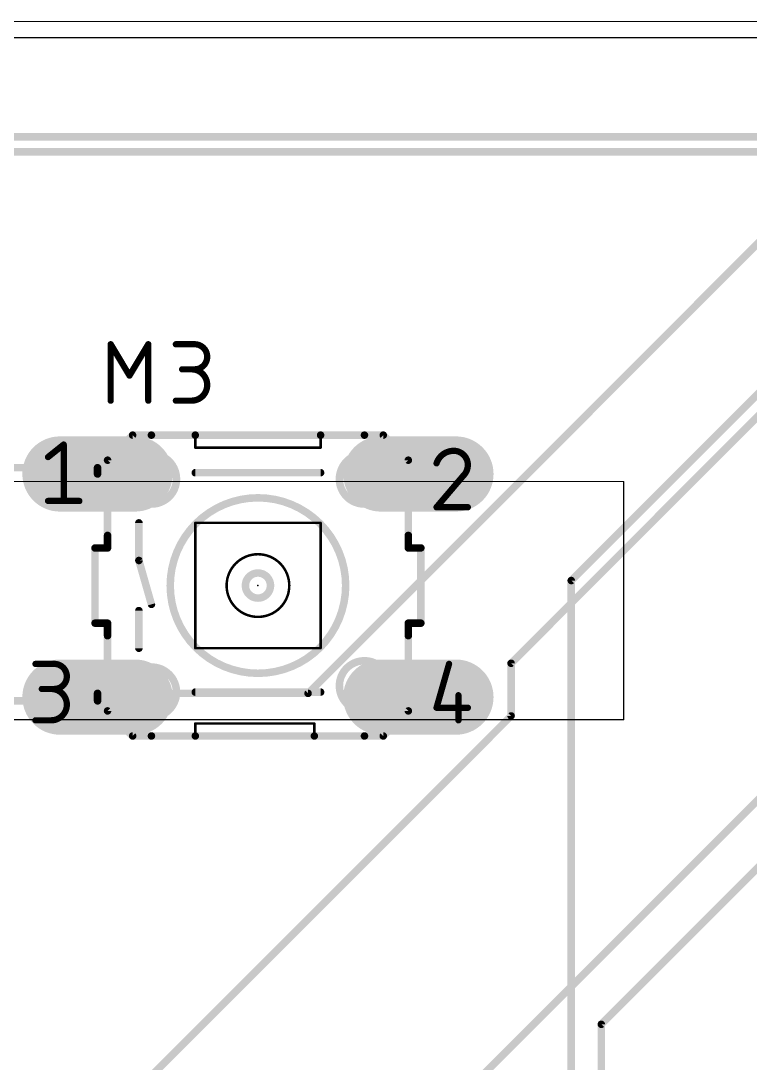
# Model space of a CAD drawing. Extents: x 8 to 150, y -13 to 106.
# Drawn here: x 87.9 to 102.69, y 79.22 to 100.34 of the extents above; entities that cross this region are included whole.
import ezdxf

# ---------------------------------------------------------------- set-up
doc = ezdxf.new("R2010")
doc.units = 0
for name, color, linetype in [('1', 22, 'CONTINUOUS'), ('16', 175, 'CONTINUOUS'), ('17', 82, 'CONTINUOUS'), ('20', 30, 'CONTINUOUS'), ('21', 253, 'CONTINUOUS'), ('23', 7, 'CONTINUOUS'), ('25', 253, 'CONTINUOUS'), ('49', 253, 'CONTINUOUS'), ('51', 253, 'CONTINUOUS')]:
    doc.layers.add(name, color=color, linetype=linetype)

# ---------------------------------------------------------------- blocks, each defined once
blk = doc.blocks.new('LONGP100')
at = {"const_width": 1}
blk.add_lwpolyline([(-0.5, 0), (0.5, 0)], dxfattribs=at)
at = {"const_width": 0.5}
for points in [[(-0.5, 0.25, 1), (-0.5, -0.25)], [(0.5, -0.25, 1), (0.5, 0.25)]]:
    blk.add_lwpolyline(points, format="xyb", dxfattribs=at)

msp = doc.modelspace()

# ---------------------------------------------------------------- linework, layer by layer
at = {"layer": '1', "const_width": 0.1524}
for points in [[(29.2608, 97.9932), (135.3312, 97.9932)], [(104.6988, 97.6884), (93.726, 86.7156)], [(97.8408, 87.3252), (107.8992, 97.3836)], [(87.1728, 68.8848), (111.5568, 93.2688)], [(99.6696, 80.01), (111.8616, 92.202)], [(71.4756, 91.2876), (89.4588, 91.2876)], [(89.4588, 91.2876), (89.4588, 91.1606)], [(97.8408, 86.2584), (97.8408, 87.3252)], [(89.4588, 86.5632), (85.6488, 86.5632)], [(93.726, 86.7156), (89.4588, 86.7156)], [(89.4588, 86.7156), (89.4588, 86.6394)], [(89.4588, 86.5632), (89.4588, 86.6394)], [(83.3628, 71.7804), (97.8408, 86.2584)], [(99.6696, 75.5904), (99.6696, 80.01)]]:
    msp.add_lwpolyline(points, dxfattribs=at)
at = {"layer": '1', "const_width": 0.0762}
for points in [[(89.4969, 91.2876, 1), (89.4207, 91.2876)], [(89.4588, 91.2495, 1), (89.4588, 91.3257)], [(89.4207, 91.1606, 1), (89.4969, 91.1606)], [(97.8789, 87.3252, 1), (97.8027, 87.3252)], [(97.8139, 87.3521, 1), (97.8677, 87.2983)], [(89.4588, 86.7537, 1), (89.4588, 86.6775)], [(89.4969, 86.7156, 1), (89.4207, 86.7156)], [(89.4969, 86.6394, 1), (89.4207, 86.6394)], [(89.4207, 86.6394, 1), (89.4969, 86.6394)], [(89.4207, 86.5632, 1), (89.4969, 86.5632)], [(89.4588, 86.5251, 1), (89.4588, 86.6013)], [(93.6991, 86.7425, 1), (93.7529, 86.6887)], [(93.726, 86.6775, 1), (93.726, 86.7537)], [(97.8027, 86.2584, 1), (97.8789, 86.2584)], [(97.8677, 86.2315, 1), (97.8139, 86.2853)], [(99.7077, 80.01, 1), (99.6315, 80.01)], [(99.6427, 80.0369, 1), (99.6965, 79.9831)]]:
    msp.add_lwpolyline(points, format="xyb", dxfattribs=at)
at = {"layer": '16', "const_width": 0.1524}
for points in [[(23.9268, 97.6884), (118.4148, 97.6884)], [(99.06, 89.0016), (107.442, 97.3836)], [(99.06, 77.1144), (99.06, 89.0016)]]:
    msp.add_lwpolyline(points, dxfattribs=at)
at = {"layer": '16', "const_width": 0.0762}
for points in [[(99.0981, 89.0016, 1), (99.0219, 89.0016)], [(99.0331, 89.0285, 1), (99.0869, 88.9747)]]:
    msp.add_lwpolyline(points, format="xyb", dxfattribs=at)
at = {"layer": '20', "const_width": 0.025}
msp.add_lwpolyline([(147.988, 100.33), (11.1709, 100.33)], dxfattribs=at)
at = {"layer": '21'}
for points, const_width in [([(91.44, 91.948), (90.551, 91.948)], 0.1524), ([(93.98, 91.948), (91.44, 91.948)], 0.1524), ([(91.44, 91.948), (91.44, 91.694)], 0.0508), ([(94.869, 91.948), (93.98, 91.948)], 0.1524), ([(93.98, 91.694), (93.98, 91.948)], 0.0508), ([(93.98, 91.694), (91.44, 91.694)], 0.0508), ([(89.662, 89.662), (89.662, 89.916)], 0.1524), ([(95.758, 89.662), (95.758, 89.916)], 0.1524), ([(89.408, 89.662), (89.662, 89.662)], 0.1524), ([(89.408, 89.662), (89.408, 88.138)], 0.1524), ([(95.758, 89.662), (96.012, 89.662)], 0.1524), ([(96.012, 88.138), (96.012, 89.662)], 0.1524), ([(89.662, 88.138), (89.408, 88.138)], 0.1524), ([(89.662, 88.138), (89.662, 87.884)], 0.1524), ([(96.012, 88.138), (95.758, 88.138)], 0.1524), ([(95.758, 88.138), (95.758, 87.884)], 0.1524), ([(93.853, 86.106), (91.44, 86.106)], 0.0508), ([(91.44, 86.106), (91.44, 85.852)], 0.0508), ([(93.853, 86.106), (93.853, 85.852)], 0.0508), ([(90.551, 85.852), (91.44, 85.852)], 0.1524), ([(91.44, 85.852), (93.853, 85.852)], 0.1524), ([(93.853, 85.852), (94.869, 85.852)], 0.1524)]:
    msp.add_lwpolyline(points, dxfattribs=dict(at, const_width=const_width))
for points, const_width in [([(90.551, 91.9861, 1), (90.551, 91.9099)], 0.0762), ([(91.44, 91.9861, 1), (91.44, 91.9099)], 0.0762), ([(91.44, 91.9099, 1), (91.44, 91.9861)], 0.0762), ([(91.4527, 91.948, 1), (91.4273, 91.948)], 0.0254), ([(93.98, 91.9861, 1), (93.98, 91.9099)], 0.0762), ([(93.98, 91.9099, 1), (93.98, 91.9861)], 0.0762), ([(93.9927, 91.948, 1), (93.9673, 91.948)], 0.0254), ([(94.869, 91.9099, 1), (94.869, 91.9861)], 0.0762), ([(91.44, 91.7067, 1), (91.44, 91.6813)], 0.0254), ([(91.4273, 91.694, 1), (91.4527, 91.694)], 0.0254), ([(93.9673, 91.694, 1), (93.9927, 91.694)], 0.0254), ([(93.98, 91.6813, 1), (93.98, 91.7067)], 0.0254), ([(92.71, 87.122, 1), (92.71, 90.678, 1), (92.71, 87.122)], 0.1524), ([(89.7001, 89.916, 1), (89.6239, 89.916)], 0.0762), ([(95.7961, 89.916, 1), (95.7199, 89.916)], 0.0762), ([(89.408, 89.7001, 1), (89.408, 89.6239)], 0.0762), ([(89.4461, 89.662, 1), (89.3699, 89.662)], 0.0762), ([(89.6239, 89.662, 1), (89.7001, 89.662)], 0.0762), ([(89.662, 89.6239, 1), (89.662, 89.7001)], 0.0762), ([(95.758, 89.7001, 1), (95.758, 89.6239)], 0.0762), ([(95.7199, 89.662, 1), (95.7961, 89.662)], 0.0762), ([(96.0501, 89.662, 1), (95.9739, 89.662)], 0.0762), ([(96.012, 89.6239, 1), (96.012, 89.7001)], 0.0762), ([(92.71, 88.646, 1), (92.71, 89.154, 1), (92.71, 88.646)], 0.1524), ([(89.408, 88.1761, 1), (89.408, 88.0999)], 0.0762), ([(89.3699, 88.138, 1), (89.4461, 88.138)], 0.0762), ([(89.7001, 88.138, 1), (89.6239, 88.138)], 0.0762), ([(89.662, 88.0999, 1), (89.662, 88.1761)], 0.0762), ([(95.758, 88.1761, 1), (95.758, 88.0999)], 0.0762), ([(95.7961, 88.138, 1), (95.7199, 88.138)], 0.0762), ([(95.9739, 88.138, 1), (96.0501, 88.138)], 0.0762), ([(96.012, 88.0999, 1), (96.012, 88.1761)], 0.0762), ([(89.6239, 87.884, 1), (89.7001, 87.884)], 0.0762), ([(95.7199, 87.884, 1), (95.7961, 87.884)], 0.0762), ([(91.44, 86.1187, 1), (91.44, 86.0933)], 0.0254), ([(91.4527, 86.106, 1), (91.4273, 86.106)], 0.0254), ([(93.8657, 86.106, 1), (93.8403, 86.106)], 0.0254), ([(93.853, 86.0933, 1), (93.853, 86.1187)], 0.0254), ([(90.551, 85.8901, 1), (90.551, 85.8139)], 0.0762), ([(91.44, 85.8901, 1), (91.44, 85.8139)], 0.0762), ([(91.44, 85.8139, 1), (91.44, 85.8901)], 0.0762), ([(91.4273, 85.852, 1), (91.4527, 85.852)], 0.0254), ([(93.853, 85.8901, 1), (93.853, 85.8139)], 0.0762), ([(93.853, 85.8139, 1), (93.853, 85.8901)], 0.0762), ([(93.8403, 85.852, 1), (93.8657, 85.852)], 0.0254), ([(94.869, 85.8139, 1), (94.869, 85.8901)], 0.0762)]:
    msp.add_lwpolyline(points, format="xyb", dxfattribs=dict(at, const_width=const_width))
at = {"layer": '23'}
msp.add_point((92.71, 88.9), dxfattribs=at)
at = {"layer": '25', "const_width": 0.127}
for points in [[(89.7255, 92.6465), (89.7255, 93.7895)], [(89.7255, 93.7895), (90.1065, 93.1545)], [(90.1065, 93.1545), (90.4875, 93.7895)], [(90.4875, 93.7895), (90.4875, 92.6465)], [(91.0463, 93.7895), (91.4273, 93.7895)], [(91.4273, 93.2815), (91.1733, 93.2815)], [(91.0463, 92.6465), (91.3638, 92.6465)]]:
    msp.add_lwpolyline(points, dxfattribs=at)
at = {"layer": '25'}
for points, const_width in [([(89.7573, 93.7895, 1), (89.6938, 93.7895)], 0.0635), ([(89.7527, 93.8058, 1), (89.6983, 93.7732)], 0.0635), ([(90.5193, 93.7895, 1), (90.4558, 93.7895)], 0.0635), ([(90.5147, 93.7732, 1), (90.4603, 93.8058)], 0.0635), ([(91.0463, 93.8213, 1), (91.0463, 93.7578)], 0.0635), ([(91.4273, 93.2815, 1), (91.4273, 93.7895)], 0.127), ([(91.4273, 93.8213, 1), (91.4273, 93.7578)], 0.0635), ([(91.4273, 93.7578, 1), (91.4273, 93.8213)], 0.0635), ([(90.0793, 93.1708, 1), (90.1337, 93.1382)], 0.0635), ([(90.0793, 93.1382, 1), (90.1337, 93.1708)], 0.0635), ([(91.1733, 93.3133, 1), (91.1733, 93.2498)], 0.0635), ([(91.3638, 93.3133, 1), (91.3638, 93.2498)], 0.0635), ([(91.3638, 92.6465, 1), (91.3638, 93.2815)], 0.127), ([(91.4273, 93.3133, 1), (91.4273, 93.2498)], 0.0635), ([(91.4273, 93.2498, 1), (91.4273, 93.3133)], 0.0635), ([(89.6938, 92.6465, 1), (89.7573, 92.6465)], 0.0635), ([(90.4558, 92.6465, 1), (90.5193, 92.6465)], 0.0635), ([(91.0463, 92.6783, 1), (91.0463, 92.6148)], 0.0635), ([(91.3638, 92.6783, 1), (91.3638, 92.6148)], 0.0635), ([(91.3638, 92.6148, 1), (91.3638, 92.6783)], 0.0635)]:
    msp.add_lwpolyline(points, format="xyb", dxfattribs=dict(at, const_width=const_width))
at = {"layer": '49'}
msp.add_line((149.84, 100), (7.62, 100), dxfattribs=at)
at = {"layer": '49', "const_width": 0.025}
for points in [[(85.2119, 91.0082), (100.1217, 91.0082)], [(100.1217, 91.0082), (100.1217, 86.1822)], [(100.1217, 86.1822), (85.2119, 86.1822)]]:
    msp.add_lwpolyline(points, dxfattribs=at)
at = {"layer": '49', "const_width": 0.0125}
for points in [[(100.128, 91.0082, 1), (100.1155, 91.0082)], [(100.1217, 91.002, 1), (100.1217, 91.0144)], [(100.1155, 86.1822, 1), (100.128, 86.1822)], [(100.1217, 86.176, 1), (100.1217, 86.1885)]]:
    msp.add_lwpolyline(points, format="xyb", dxfattribs=at)
at = {"layer": '51'}
for points, const_width in [([(90.17, 91.948), (89.662, 91.44)], 0.1524), ([(90.17, 91.948), (90.551, 91.948)], 0.1524), ([(95.25, 91.948), (94.869, 91.948)], 0.1524), ([(95.758, 91.44), (95.25, 91.948)], 0.1524), ([(88.4555, 91.5035), (88.773, 91.7575)], 0.127), ([(88.773, 91.7575), (88.773, 90.6145)], 0.127), ([(89.662, 91.44), (89.662, 89.916)], 0.1524), ([(95.758, 89.916), (95.758, 91.44)], 0.1524), ([(93.98, 91.186), (91.44, 91.186)], 0.1524), ([(96.8693, 91.1225), (96.3295, 90.4875)], 0.127), ([(88.4555, 90.6145), (89.0905, 90.6145)], 0.127), ([(96.3295, 90.4875), (96.9645, 90.4875)], 0.127), ([(90.297, 90.17), (90.297, 89.408)], 0.1524), ([(91.44, 90.17), (91.44, 87.63)], 0.0508), ([(91.44, 90.17), (93.98, 90.17)], 0.0508), ([(93.98, 87.63), (93.98, 90.17)], 0.0508), ([(90.297, 89.408), (90.551, 88.519)], 0.1524), ([(90.297, 88.392), (90.297, 87.63)], 0.1524), ([(89.662, 86.36), (89.662, 87.884)], 0.1524), ([(95.758, 86.36), (95.758, 87.884)], 0.1524), ([(93.98, 87.63), (91.44, 87.63)], 0.0508), ([(88.2015, 87.3125), (88.5825, 87.3125)], 0.127), ([(96.5835, 87.3125), (96.3295, 86.4235)], 0.127), ([(88.5825, 86.8045), (88.3285, 86.8045)], 0.127), ([(91.44, 86.741), (93.98, 86.741)], 0.1524), ([(96.774, 86.6775), (96.774, 86.1695)], 0.127), ([(90.17, 85.852), (89.662, 86.36)], 0.1524), ([(95.25, 85.852), (95.758, 86.36)], 0.1524), ([(96.3295, 86.4235), (96.9645, 86.4235)], 0.127), ([(88.2015, 86.1695), (88.519, 86.1695)], 0.127), ([(90.17, 85.852), (90.551, 85.852)], 0.1524), ([(95.25, 85.852), (94.869, 85.852)], 0.1524)]:
    msp.add_lwpolyline(points, dxfattribs=dict(at, const_width=const_width))
for points, const_width in [([(90.17, 91.9861, 1), (90.17, 91.9099)], 0.0762), ([(90.1969, 91.9211, 1), (90.1431, 91.9749)], 0.0762), ([(90.551, 91.9099, 1), (90.551, 91.9861)], 0.0762), ([(94.869, 91.9861, 1), (94.869, 91.9099)], 0.0762), ([(95.2769, 91.9749, 1), (95.2231, 91.9211)], 0.0762), ([(95.25, 91.9099, 1), (95.25, 91.9861)], 0.0762), ([(88.8048, 91.7575, 1), (88.7413, 91.7575)], 0.0635), ([(88.7928, 91.7327, 1), (88.7532, 91.7823)], 0.0635), ([(96.6788, 91.6305, 0.3252), (96.3295, 91.3765)], 0.127), ([(96.6788, 91.6623, 1), (96.6788, 91.5987)], 0.0635), ([(96.9645, 91.3448, 0.4142), (96.6788, 91.6305)], 0.127), ([(96.6787, 91.5987, 1), (96.6788, 91.6623)], 0.0635), ([(88.4357, 91.5283, 1), (88.4753, 91.4787)], 0.0635), ([(89.7001, 91.44, 1), (89.6239, 91.44)], 0.0762), ([(89.6351, 91.4669, 1), (89.6889, 91.4131)], 0.0762), ([(90.551, 90.551, 1), (90.551, 91.567, 1), (90.551, 90.551)], 0.1524), ([(94.869, 90.551, 1), (94.869, 91.567, 1), (94.869, 90.551)], 0.1524), ([(95.7961, 91.44, 1), (95.7199, 91.44)], 0.0762), ([(95.7311, 91.4131, 1), (95.7849, 91.4669)], 0.0762), ([(91.44, 91.2241, 1), (91.44, 91.1479)], 0.0762), ([(93.98, 91.1479, 1), (93.98, 91.2241)], 0.0762), ([(96.2993, 91.3863, 1), (96.3597, 91.3667)], 0.0635), ([(96.8693, 91.1225, 0.2053), (96.9645, 91.3448)], 0.127), ([(96.9327, 91.3448, 1), (96.9963, 91.3448)], 0.0635), ([(96.9962, 91.3448, 1), (96.9328, 91.3447)], 0.0635), ([(96.8474, 91.1455, 1), (96.8911, 91.0995)], 0.0635), ([(96.8934, 91.1019, 1), (96.8451, 91.1431)], 0.0635), ([(88.4555, 90.6463, 1), (88.4555, 90.5828)], 0.0635), ([(88.7413, 90.6145, 1), (88.8048, 90.6145)], 0.0635), ([(89.0905, 90.5828, 1), (89.0905, 90.6463)], 0.0635), ([(96.3295, 90.5193, 1), (96.3295, 90.4558)], 0.0635), ([(96.3053, 90.5081, 1), (96.3537, 90.4669)], 0.0635), ([(96.9645, 90.4558, 1), (96.9645, 90.5193)], 0.0635), ([(90.3351, 90.17, 1), (90.2589, 90.17)], 0.0762), ([(91.4527, 90.17, 1), (91.4273, 90.17)], 0.0254), ([(91.44, 90.1827, 1), (91.44, 90.1573)], 0.0254), ([(93.9927, 90.17, 1), (93.9673, 90.17)], 0.0254), ([(93.98, 90.1573, 1), (93.98, 90.1827)], 0.0254), ([(89.6239, 89.916, 1), (89.7001, 89.916)], 0.0762), ([(95.7199, 89.916, 1), (95.7961, 89.916)], 0.0762), ([(92.71, 88.265, 1), (92.71, 89.535, 1), (92.71, 88.265)], 0.0508), ([(90.3336, 89.4185, 1), (90.2604, 89.3975)], 0.0762), ([(90.2589, 89.408, 1), (90.3351, 89.408)], 0.0762), ([(90.5144, 88.5085, 1), (90.5876, 88.5295)], 0.0762), ([(90.3351, 88.392, 1), (90.2589, 88.392)], 0.0762), ([(89.7001, 87.884, 1), (89.6239, 87.884)], 0.0762), ([(95.7961, 87.884, 1), (95.7199, 87.884)], 0.0762), ([(90.2589, 87.63, 1), (90.3351, 87.63)], 0.0762), ([(91.44, 87.6427, 1), (91.44, 87.6173)], 0.0254), ([(93.98, 87.6173, 1), (93.98, 87.6427)], 0.0254), ([(91.4273, 87.63, 1), (91.4527, 87.63)], 0.0254), ([(93.9673, 87.63, 1), (93.9927, 87.63)], 0.0254), ([(94.869, 86.36, 1), (94.869, 87.376, 1), (94.869, 86.36)], 0.1524), ([(88.2015, 87.3443, 1), (88.2015, 87.2807)], 0.0635), ([(88.5825, 87.3443, 1), (88.5825, 87.2807)], 0.0635), ([(88.5825, 86.8045, 1), (88.5825, 87.3125)], 0.127), ([(88.5825, 87.2807, 1), (88.5825, 87.3443)], 0.0635), ([(90.551, 86.233, 1), (90.551, 87.249, 1), (90.551, 86.233)], 0.1524), ([(96.614, 87.3038, 1), (96.553, 87.3212)], 0.0635), ([(88.3285, 86.8363, 1), (88.3285, 86.7728)], 0.0635), ([(88.519, 86.1695, 1), (88.519, 86.8045)], 0.127), ([(88.519, 86.8363, 1), (88.519, 86.7728)], 0.0635), ([(88.5825, 86.8363, 1), (88.5825, 86.7728)], 0.0635), ([(88.5825, 86.7728, 1), (88.5825, 86.8363)], 0.0635), ([(91.44, 86.7791, 1), (91.44, 86.7029)], 0.0762), ([(93.98, 86.7029, 1), (93.98, 86.7791)], 0.0762), ([(96.8058, 86.6775, 1), (96.7422, 86.6775)], 0.0635), ([(89.6239, 86.36, 1), (89.7001, 86.36)], 0.0762), ([(89.6889, 86.3869, 1), (89.6351, 86.3331)], 0.0762), ([(95.7199, 86.36, 1), (95.7961, 86.36)], 0.0762), ([(95.7849, 86.3331, 1), (95.7311, 86.3869)], 0.0762), ([(96.3295, 86.4553, 1), (96.3295, 86.3918)], 0.0635), ([(96.299, 86.4322, 1), (96.36, 86.4148)], 0.0635), ([(96.9645, 86.3918, 1), (96.9645, 86.4553)], 0.0635), ([(88.2015, 86.2013, 1), (88.2015, 86.1377)], 0.0635), ([(88.519, 86.2013, 1), (88.519, 86.1377)], 0.0635), ([(88.519, 86.1377, 1), (88.519, 86.2013)], 0.0635), ([(96.7422, 86.1695, 1), (96.8058, 86.1695)], 0.0635), ([(90.17, 85.8901, 1), (90.17, 85.8139)], 0.0762), ([(90.1431, 85.8251, 1), (90.1969, 85.8789)], 0.0762), ([(90.551, 85.8139, 1), (90.551, 85.8901)], 0.0762), ([(94.869, 85.8901, 1), (94.869, 85.8139)], 0.0762), ([(95.2231, 85.8789, 1), (95.2769, 85.8251)], 0.0762), ([(95.25, 85.8139, 1), (95.25, 85.8901)], 0.0762)]:
    msp.add_lwpolyline(points, format="xyb", dxfattribs=dict(at, const_width=const_width))

# ---------------------------------------------------------------- block references
at = {"layer": '17', "xscale": 1.524, "yscale": 1.524}
for p in [(89.4588, 91.1606), (89.4588, 91.1606), (95.9612, 91.1606), (95.9612, 91.1606), (89.4588, 86.6394), (89.4588, 86.6394), (95.9612, 86.6394), (95.9612, 86.6394)]:
    msp.add_blockref('LONGP100', p, dxfattribs=at)

doc.saveas('drawing.dxf')
